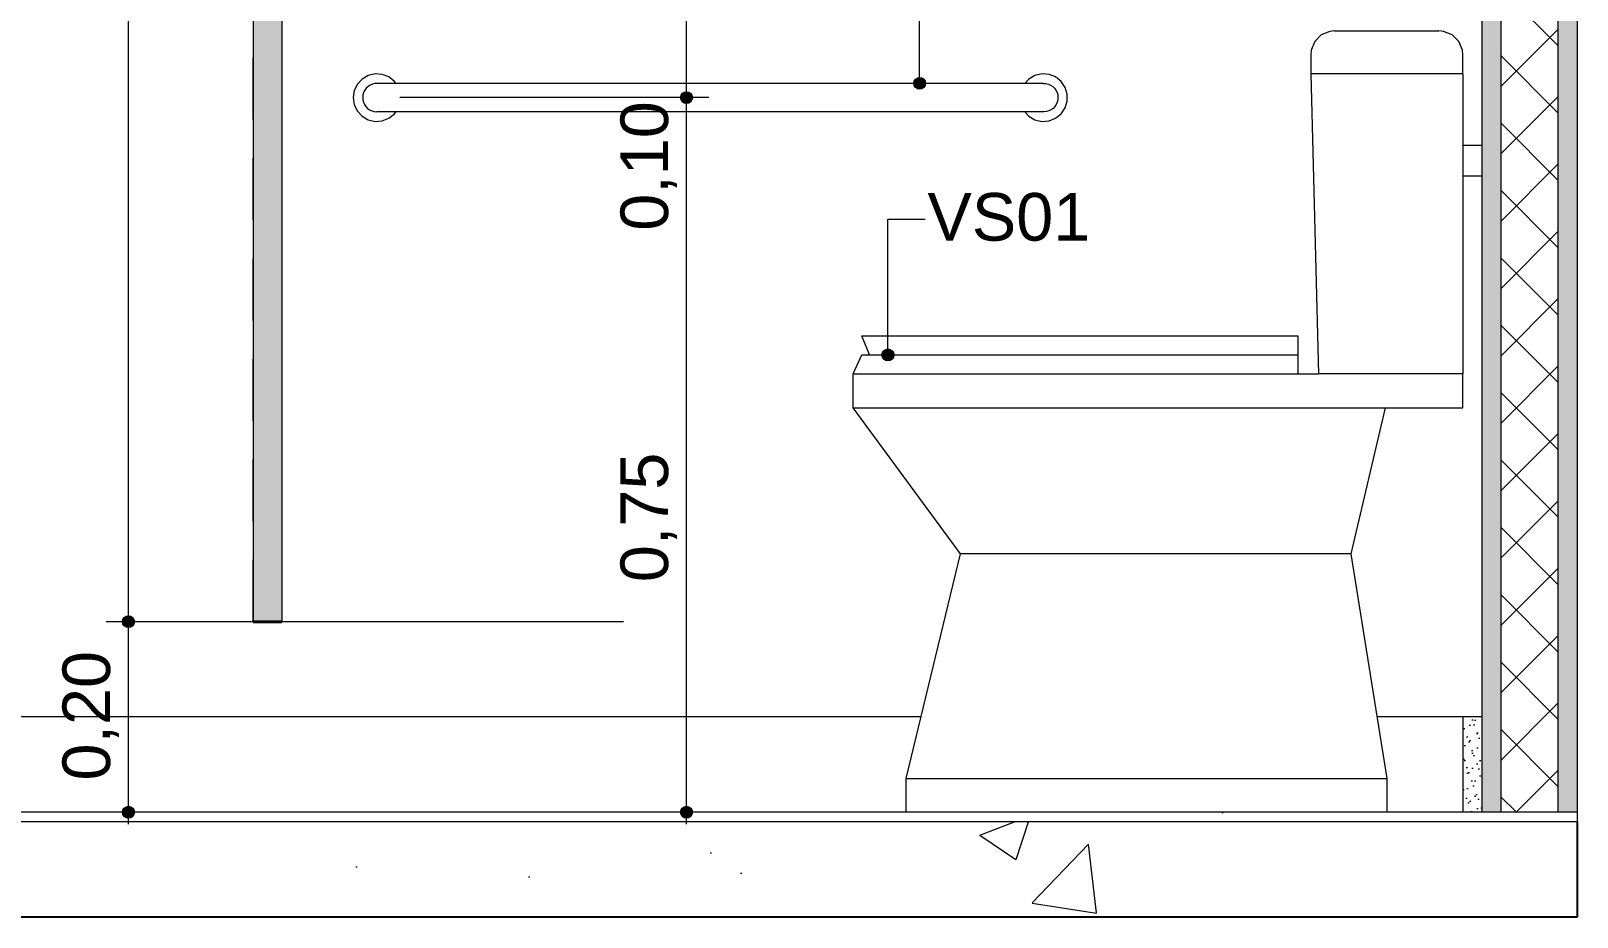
# Model space of a CAD drawing. Header units: metres. Extents: x -1.9 to 95.3, y -2.2 to 2.5.
# Drawn here: x 14.025 to 15.648, y -2.225 to -1.295 of the extents above; entities that cross this region are included whole.
import ezdxf

# ---------------------------------------------------------------- set-up
doc = ezdxf.new("R2010")
doc.units = ezdxf.units.M
doc.header["$MEASUREMENT"] = 0
for name, color, linetype in [('COTAS CORTE', 7, 'Continuous'), ('NOTAS-LAYOUT.EXEC', 7, 'Continuous'), ('PAREDE CONSTRUIR', 7, 'Continuous')]:
    doc.layers.add(name, color=color, linetype=linetype)
for name, color, linetype, lineweight, true_color in [('COTAS CORTE_Caneta_No__25', 7, 'Continuous', 13, 0x982312), ('LAJES.EST_Caneta_No__254', 7, 'Continuous', 0, 0xd1c9ad), ('LAJES.EST_Caneta_No__97', 7, 'Continuous', 13, 0x6b6b6b), ('LOUCAS-METAIS.ARQ_Caneta_No__13', 7, 'Continuous', 0, 0xaaaaaa), ('LOUCAS-METAIS.ARQ_Caneta_No__96', 7, 'Continuous', 0, 0xb6b6b6), ('PAREDE.ARQ_Caneta_No__97', 7, 'Continuous', 13, 0x6b6b6b), ('PISO - Rodapé_Caneta_No__97', 7, 'Continuous', 13, 0x6b6b6b), ('Portas Archicad_Caneta_No__97', 7, 'Continuous', 13, 0x6b6b6b)]:
    doc.layers.add(name, color=color, linetype=linetype, lineweight=lineweight, true_color=true_color)
for name, color, linetype, lineweight in [('LAJES.EST_Caneta_No__4', 7, 'Continuous', 25), ('LAJES.EST_Caneta_No__7', 7, 'Continuous', 13), ('NOTAS-LAYOUT.EXEC_Caneta_No__241', 7, 'Continuous', 13), ('NOTAS-LAYOUT.EXEC_Caneta_No__5', 7, 'Continuous', 20), ('PAREDE CONSTRUIR_Caneta_No__241', 7, 'Continuous', 13), ('PAREDE CONSTRUIR_Caneta_No__83', 84, 'Continuous', 0), ('PAREDE.ARQ_Caneta_No__1', 7, 'Continuous', 40), ('PAREDE.ARQ_Caneta_No__241', 7, 'Continuous', 13), ('PISO - Rodapé_Caneta_No__11', 7, 'Continuous', 5)]:
    doc.layers.add(name, color=color, linetype=linetype, lineweight=lineweight)
doc.styles.add('GENERATED_STYLE_1', font='arial.ttf')
doc.dimstyles.new('GENERATED_STYLE__7', dxfattribs={"dimtxt": 0.05, "dimasz": 0.02375, "dimexe": 0.18, "dimexo": 0.519634, "dimgap": 0, "dimtad": 1, "dimzin": 0, "dimdsep": 46, "dimtxsty": 'GENERATED_STYLE_1', "dimblk": 'ARROWHEAD_11', "dimblk1": 'ARROWHEAD_11', "dimblk2": 'ARROWHEAD_11', "dimcen": 0.09, "dimclrd": 256, "dimclre": 256, "dimclrt": 256, "dimadec": 0, "dimazin": 0, "dimtfac": 1, "dimtdec": 4, "dimtmove": 0, "dimatfit": 3, "dimfxl": 0, "dimtolj": 1, "dimtzin": 0, "dimarcsym": 0})
doc.dimstyles.new('GENERATED_STYLE__8', dxfattribs={"dimtxt": 0.05, "dimasz": 0.02375, "dimexe": 0.18, "dimexo": 0.300991, "dimgap": 0, "dimtad": 1, "dimzin": 0, "dimdsep": 46, "dimtxsty": 'GENERATED_STYLE_1', "dimblk": 'ARROWHEAD_11', "dimblk1": 'ARROWHEAD_11', "dimblk2": 'ARROWHEAD_11', "dimcen": 0.09, "dimclrd": 256, "dimclre": 256, "dimclrt": 256, "dimadec": 0, "dimazin": 0, "dimtfac": 1, "dimtdec": 4, "dimtmove": 0, "dimatfit": 3, "dimfxl": 0, "dimtolj": 1, "dimtzin": 0, "dimarcsym": 0})
pattern_1 = [(45, (62.960513, -2.09), (-0.0079549513, 0.0079549513), [0, -0.0075, 0, -0.01125]), (110, (62.985513, -2.09), (0.010571542, 0.0038477266), [0, -0.0055, 0, -0.0095])]

# ---------------------------------------------------------------- blocks, each defined once
blk = doc.blocks.new('*D56', base_point=(62.9605, -2.115))
at = {"layer": 'COTAS CORTE_Caneta_No__25', "linetype": 'Continuous', "lineweight": 13, "true_color": 0x982312}
for points in [[(14.1209, -1.915), (14.1214, -1.9174), (14.1228, -1.9194), (14.1248, -1.9208), (14.1272, -1.9213), (14.1296, -1.9208), (14.1316, -1.9194), (14.1329, -1.9174), (14.1334, -1.915), (14.1329, -1.9126), (14.1316, -1.9106), (14.1296, -1.9092), (14.1272, -1.9087), (14.1248, -1.9092), (14.1228, -1.9106), (14.1214, -1.9126)], [(14.1209, -2.115), (14.1214, -2.1174), (14.1228, -2.1194), (14.1248, -2.1208), (14.1272, -2.1213), (14.1296, -2.1208), (14.1316, -2.1194), (14.1329, -2.1174), (14.1334, -2.115), (14.1329, -2.1126), (14.1316, -2.1106), (14.1296, -2.1092), (14.1272, -2.1088), (14.1248, -2.1092), (14.1228, -2.1106), (14.1214, -2.1126)]]:
    blk.add_hatch(color=24, dxfattribs=at).paths.add_polyline_path(points)
at = {"layer": 'COTAS CORTE_Caneta_No__25', "color": 24, "linetype": 'Continuous', "lineweight": 13, "true_color": 0x982312}
for p, q in [((14.1209, -1.915), (14.1037, -1.915)), ((14.6468, -1.915), (14.1334, -1.915)), ((14.1272, -2.1088), (14.1272, -1.9213)), ((14.1209, -2.115), (13.6075, -2.115)), ((14.1272, -2.1275), (14.1272, -2.1213)), ((14.1506, -2.115), (14.1334, -2.115))]:
    blk.add_line(p, q, dxfattribs=at)
for centre in [(14.1272, -1.915), (14.1272, -2.115)]:
    blk.add_circle(centre, 0.00625, dxfattribs=at)
at = {"layer": 'COTAS CORTE_Caneta_No__25', "color": 24, "lineweight": 13, "true_color": 0x982312, "insert": (14.1172, -2.0817), "char_height": 0.05, "attachment_point": 7, "rotation": 90, "style": 'GENERATED_STYLE_1'}
blk.add_mtext('\\A1;{\\pql;\\fArial|b0|i0|c0|p0;\\W1.000000;0,20}', dxfattribs=at)
blk = doc.blocks.new('ARROWHEAD_11')
at = {"color": 0, "linetype": 'Continuous', "lineweight": 0}
blk.add_line((0, 0), (-1, 0), dxfattribs=at)
at = {"color": 0, "linetype": 'Continuous', "lineweight": 0, "const_width": 0.25, "flags": 128}
blk.add_lwpolyline([(-0.125, 0, 1), (0.125, 0, 1)], format="xyb", close=True, dxfattribs=at)
blk = doc.blocks.new('*D57', base_point=(62.9605, -2.115))
at = {"layer": 'COTAS CORTE_Caneta_No__25', "linetype": 'Continuous', "lineweight": 13, "true_color": 0x982312}
for points in [[(14.1209, -0.115), (14.1214, -0.1174), (14.1228, -0.1194), (14.1248, -0.1208), (14.1272, -0.1213), (14.1296, -0.1208), (14.1316, -0.1194), (14.1329, -0.1174), (14.1334, -0.115), (14.1329, -0.1126), (14.1316, -0.1106), (14.1296, -0.1092), (14.1272, -0.1088), (14.1248, -0.1092), (14.1228, -0.1106), (14.1214, -0.1126)], [(14.1209, -1.915), (14.1214, -1.9174), (14.1228, -1.9194), (14.1248, -1.9208), (14.1272, -1.9213), (14.1296, -1.9208), (14.1316, -1.9194), (14.1329, -1.9174), (14.1334, -1.915), (14.1329, -1.9126), (14.1316, -1.9106), (14.1296, -1.9092), (14.1272, -1.9088), (14.1248, -1.9092), (14.1228, -1.9106), (14.1214, -1.9126)]]:
    blk.add_hatch(color=24, dxfattribs=at).paths.add_polyline_path(points)
at = {"layer": 'COTAS CORTE_Caneta_No__25', "color": 24, "linetype": 'Continuous', "lineweight": 13, "true_color": 0x982312}
for p, q in [((14.1272, -0.1088), (14.1272, -0.1025)), ((14.1209, -0.115), (14.1037, -0.115)), ((14.1272, -1.9088), (14.1272, -0.1213)), ((14.6468, -0.115), (14.1334, -0.115))]:
    blk.add_line(p, q, dxfattribs=at)
blk.add_circle((14.1272, -0.115), 0.00625, dxfattribs=at)
at = {"layer": 'COTAS CORTE_Caneta_No__25', "color": 24, "lineweight": 13, "true_color": 0x982312, "insert": (14.1172, -1.0817), "char_height": 0.05, "attachment_point": 7, "rotation": 90, "style": 'GENERATED_STYLE_1'}
blk.add_mtext('\\A1;{\\pql;\\fArial|b0|i0|c0|p0;\\W1.000000;1,80}', dxfattribs=at)
blk = doc.blocks.new('*D58', base_point=(62.9605, -2.115))
at = {"layer": 'COTAS CORTE_Caneta_No__25', "linetype": 'Continuous', "lineweight": 13, "true_color": 0x982312}
for points in [[(14.7068, -1.365), (14.7073, -1.3674), (14.7087, -1.3694), (14.7107, -1.3708), (14.7131, -1.3713), (14.7155, -1.3708), (14.7175, -1.3694), (14.7189, -1.3674), (14.7193, -1.365), (14.7189, -1.3626), (14.7175, -1.3606), (14.7155, -1.3592), (14.7131, -1.3587), (14.7107, -1.3592), (14.7087, -1.3606), (14.7073, -1.3626)], [(14.7068, -2.115), (14.7073, -2.1174), (14.7087, -2.1194), (14.7107, -2.1208), (14.7131, -2.1213), (14.7155, -2.1208), (14.7175, -2.1194), (14.7189, -2.1174), (14.7193, -2.115), (14.7189, -2.1126), (14.7175, -2.1106), (14.7155, -2.1092), (14.7131, -2.1088), (14.7107, -2.1092), (14.7087, -2.1106), (14.7073, -2.1126)]]:
    blk.add_hatch(color=24, dxfattribs=at).paths.add_polyline_path(points)
at = {"layer": 'COTAS CORTE_Caneta_No__25', "color": 24, "linetype": 'Continuous', "lineweight": 13, "true_color": 0x982312}
for p, q in [((14.7068, -1.365), (14.4121, -1.365)), ((14.7131, -2.1088), (14.7131, -1.3713)), ((14.7365, -1.365), (14.7193, -1.365)), ((14.7068, -2.115), (14.4121, -2.115)), ((14.7131, -2.1275), (14.7131, -2.1213)), ((14.7365, -2.115), (14.7193, -2.115))]:
    blk.add_line(p, q, dxfattribs=at)
for centre in [(14.7131, -1.365), (14.7131, -2.115)]:
    blk.add_circle(centre, 0.00625, dxfattribs=at)
at = {"layer": 'COTAS CORTE_Caneta_No__25', "color": 24, "lineweight": 13, "true_color": 0x982312, "char_height": 0.05, "attachment_point": 7, "rotation": 90, "style": 'GENERATED_STYLE_1'}
for s, insert in [('\\A1;{\\pql;\\fArial|b0|i0|c0|p0;\\W1.000000;0,10}', (14.7031, -1.5047)), ('\\A1;{\\pql;\\fArial|b0|i0|c0|p0;\\W1.000000;0,75}', (14.7031, -1.8735))]:
    blk.add_mtext(s, dxfattribs=dict(at, insert=insert))
blk = doc.blocks.new('*D59', base_point=(62.9605, -2.115))
at = {"layer": 'COTAS CORTE_Caneta_No__25', "linetype": 'Continuous', "lineweight": 13, "true_color": 0x982312}
for points in [[(14.7068, -1.265), (14.7073, -1.2674), (14.7087, -1.2694), (14.7107, -1.2708), (14.7131, -1.2713), (14.7155, -1.2708), (14.7175, -1.2694), (14.7189, -1.2674), (14.7193, -1.265), (14.7189, -1.2626), (14.7175, -1.2606), (14.7155, -1.2592), (14.7131, -1.2587), (14.7107, -1.2592), (14.7087, -1.2606), (14.7073, -1.2626)], [(14.7068, -1.365), (14.7073, -1.3674), (14.7087, -1.3694), (14.7107, -1.3708), (14.7131, -1.3713), (14.7155, -1.3708), (14.7175, -1.3694), (14.7189, -1.3674), (14.7193, -1.365), (14.7189, -1.3626), (14.7175, -1.3606), (14.7155, -1.3592), (14.7131, -1.3588), (14.7107, -1.3592), (14.7087, -1.3606), (14.7073, -1.3626)]]:
    blk.add_hatch(color=24, dxfattribs=at).paths.add_polyline_path(points)
at = {"layer": 'COTAS CORTE_Caneta_No__25', "color": 24, "linetype": 'Continuous', "lineweight": 13, "true_color": 0x982312}
for p, q in [((14.7068, -1.265), (14.4121, -1.265)), ((14.7365, -1.265), (14.7193, -1.265)), ((14.7131, -1.3588), (14.7131, -1.2713)), ((14.7068, -1.365), (14.4121, -1.365)), ((14.7365, -1.365), (14.7193, -1.365))]:
    blk.add_line(p, q, dxfattribs=at)
for centre in [(14.7131, -1.265), (14.7131, -1.365)]:
    blk.add_circle(centre, 0.00625, dxfattribs=at)
blk = doc.blocks.new('Label_11_4', base_point=(14.9246, -1.635))
at = {"layer": 'NOTAS-LAYOUT.EXEC', "linetype": 'Continuous', "lineweight": 0, "true_color": 0x000000}
blk.add_hatch(color=18, dxfattribs=at).paths.add_polyline_path([(14.9184, -1.635), (14.9189, -1.6374), (14.9202, -1.6394), (14.9223, -1.6408), (14.9246, -1.6413), (14.927, -1.6408), (14.9291, -1.6394), (14.9304, -1.6374), (14.9309, -1.635), (14.9304, -1.6326), (14.9291, -1.6306), (14.927, -1.6292), (14.9246, -1.6288), (14.9223, -1.6292), (14.9202, -1.6306), (14.9189, -1.6326)])
at = {"layer": 'NOTAS-LAYOUT.EXEC_Caneta_No__241', "color": 7, "linetype": 'Continuous', "lineweight": 13}
for p, q in [((14.9246, -1.6288), (14.9246, -1.4925)), ((14.9246, -1.4925), (14.9636, -1.4925))]:
    blk.add_line(p, q, dxfattribs=at)
at = {"layer": 'NOTAS-LAYOUT.EXEC_Caneta_No__5', "color": 7, "linetype": 'Continuous', "lineweight": 20}
blk.add_circle((14.9246, -1.635), 0.00625, dxfattribs=at)
at = {"layer": 'NOTAS-LAYOUT.EXEC_Caneta_No__241', "color": 7, "lineweight": 13, "insert": (14.9661, -1.4651), "char_height": 0.05, "attachment_point": 1, "style": 'GENERATED_STYLE_1'}
blk.add_mtext('\\A1;{\\pql;\\pt0,241;\\fArial|b0|i0|c0|p0;\\W1.000000;VS01\\fArial|b0|i0|c0|p0;\\W1.000000;\\A1{\\H.66x;\\S^  ;}\\fArial|b0|i0|c0|p0;\\W1.000000;\\fArial|b0|i0|c0|p0;\\W1.000000;\\A1{\\H.66x;\\S^  ;}\\fArial|b0|i0|c0|p0;\\W1.000000;\\fArial|b0|i0|c0|p0;\\W1.000000;\\fArial|b0|i0|c0|p0;\\W1.000000;\\fArial|b0|i0|c0|p0;\\W1.000000;\\fArial|b0|i0|c0|p0;\\W1.000000;\\fArial|b0|i0|c0|p0;\\W1.000000;\\fArial|b0|i0|c0|p0;\\W1.000000;\\A1{\\H.66x;\\S^  ;}\\fArial|b0|i0|c0|p0;\\W1.000000;\\fArial|b0|i0|c0|p0;\\W1.000000;\\A1{\\H.66x;\\S^  ;}\\fArial|b0|i0|c0|p0;\\W1.000000;\\fArial|b0|i0|c0|p0;\\W1.000000;\\fArial|b0|i0|c0|p0;\\W1.000000;\\fArial|b0|i0|c0|p0;\\W1.000000;\\fArial|b0|i0|c0|p0;\\W1.000000;\\fArial|b0|i0|c0|p0;\\W1.000000;\\fArial|b0|i0|c0|p0;\\W1.000000;\\A1{\\H.66x;\\S^  ;}\\fArial|b0|i0|c0|p0;\\W1.000000;\\fArial|b0|i0|c0|p0;\\W1.000000;\\A1{\\H.66x;\\S^  ;}\\fArial|b0|i0|c0|p0;\\W1.000000;\\fArial|b0|i0|c0|p0;\\W1.000000;\\fArial|b0|i0|c0|p0;\\W1.000000;\\fArial|b0|i0|c0|p0;\\W1.000000;\\fArial|b0|i0|c0|p0;\\W1.000000;\\fArial|b0|i0|c0|p0;\\W1.000000;\\fArial|b0|i0|c0|p0;\\W1.000000;\\A1{\\H.66x;\\S^  ;}\\fArial|b0|i0|c0|p0;\\W1.000000;\\fArial|b0|i0|c0|p0;\\W1.000000;\\A1{\\H.66x;\\S^  ;}\\fArial|b0|i0|c0|p0;\\W1.000000;\\fArial|b0|i0|c0|p0;\\W1.000000;\\fArial|b0|i0|c0|p0;\\W1.000000;\\fArial|b0|i0|c0|p0;\\W1.000000;\\fArial|b0|i0|c0|p0;\\W1.000000;\\fArial|b0|i0|c0|p0;\\W1.000000;\\fArial|b0|i0|c0|p0;\\W1.000000;\\A1{\\H.66x;\\S^  ;}\\fArial|b0|i0|c0|p0;\\W1.000000;\\fArial|b0|i0|c0|p0;\\W1.000000;\\A1{\\H.66x;\\S^  ;}\\fArial|b0|i0|c0|p0;\\W1.000000;\\fArial|b0|i0|c0|p0;\\W1.000000;\\fArial|b0|i0|c0|p0;\\W1.000000;\\fArial|b0|i0|c0|p0;\\W1.000000;\\fArial|b0|i0|c0|p0;\\W1.000000;\\fArial|b0|i0|c0|p0;\\W1.000000;\\fArial|b0|i0|c0|p0;\\W1.000000;\\A1{\\H.66x;\\S^  ;}\\fArial|b0|i0|c0|p0;\\W1.000000;}', dxfattribs=at)
blk = doc.blocks.new('Label_12_4', base_point=(14.9579, -1.35))
at = {"layer": 'NOTAS-LAYOUT.EXEC', "linetype": 'Continuous', "lineweight": 0, "true_color": 0x000000}
blk.add_hatch(color=18, dxfattribs=at).paths.add_polyline_path([(14.9517, -1.35), (14.9521, -1.3524), (14.9535, -1.3544), (14.9555, -1.3558), (14.9579, -1.3563), (14.9603, -1.3558), (14.9623, -1.3544), (14.9637, -1.3524), (14.9642, -1.35), (14.9637, -1.3476), (14.9623, -1.3456), (14.9603, -1.3442), (14.9579, -1.3438), (14.9555, -1.3442), (14.9535, -1.3456), (14.9521, -1.3476)])
at = {"layer": 'NOTAS-LAYOUT.EXEC_Caneta_No__241', "color": 7, "linetype": 'Continuous', "lineweight": 13}
for p, q in [((14.9579, -1.3438), (14.9579, -0.9964)), ((14.9579, -0.9964), (15.2079, -0.9964))]:
    blk.add_line(p, q, dxfattribs=at)
at = {"layer": 'NOTAS-LAYOUT.EXEC_Caneta_No__5', "color": 7, "linetype": 'Continuous', "lineweight": 20}
blk.add_circle((14.9579, -1.35), 0.00625, dxfattribs=at)
at = {"layer": 'NOTAS-LAYOUT.EXEC_Caneta_No__241', "color": 7, "lineweight": 13, "insert": (15.2104, -0.9691), "char_height": 0.05, "attachment_point": 1, "style": 'GENERATED_STYLE_1'}
blk.add_mtext('\\A1;{\\pql;\\pt0,241;\\fArial|b0|i0|c0|p0;\\W1.000000;BA70\\fArial|b0|i0|c0|p0;\\W1.000000;\\A1{\\H.66x;\\S^  ;}\\fArial|b0|i0|c0|p0;\\W1.000000;\\fArial|b0|i0|c0|p0;\\W1.000000;\\A1{\\H.66x;\\S^  ;}\\fArial|b0|i0|c0|p0;\\W1.000000;\\fArial|b0|i0|c0|p0;\\W1.000000;\\fArial|b0|i0|c0|p0;\\W1.000000;\\fArial|b0|i0|c0|p0;\\W1.000000;\\fArial|b0|i0|c0|p0;\\W1.000000;\\fArial|b0|i0|c0|p0;\\W1.000000;\\fArial|b0|i0|c0|p0;\\W1.000000;\\A1{\\H.66x;\\S^  ;}\\fArial|b0|i0|c0|p0;\\W1.000000;\\fArial|b0|i0|c0|p0;\\W1.000000;\\A1{\\H.66x;\\S^  ;}\\fArial|b0|i0|c0|p0;\\W1.000000;\\fArial|b0|i0|c0|p0;\\W1.000000;\\fArial|b0|i0|c0|p0;\\W1.000000;\\fArial|b0|i0|c0|p0;\\W1.000000;\\fArial|b0|i0|c0|p0;\\W1.000000;\\fArial|b0|i0|c0|p0;\\W1.000000;\\fArial|b0|i0|c0|p0;\\W1.000000;\\A1{\\H.66x;\\S^  ;}\\fArial|b0|i0|c0|p0;\\W1.000000;\\fArial|b0|i0|c0|p0;\\W1.000000;\\A1{\\H.66x;\\S^  ;}\\fArial|b0|i0|c0|p0;\\W1.000000;\\fArial|b0|i0|c0|p0;\\W1.000000;\\fArial|b0|i0|c0|p0;\\W1.000000;\\fArial|b0|i0|c0|p0;\\W1.000000;\\fArial|b0|i0|c0|p0;\\W1.000000;\\fArial|b0|i0|c0|p0;\\W1.000000;\\fArial|b0|i0|c0|p0;\\W1.000000;\\A1{\\H.66x;\\S^  ;}\\fArial|b0|i0|c0|p0;\\W1.000000;\\fArial|b0|i0|c0|p0;\\W1.000000;\\A1{\\H.66x;\\S^  ;}\\fArial|b0|i0|c0|p0;\\W1.000000;\\fArial|b0|i0|c0|p0;\\W1.000000;\\fArial|b0|i0|c0|p0;\\W1.000000;\\fArial|b0|i0|c0|p0;\\W1.000000;\\fArial|b0|i0|c0|p0;\\W1.000000;\\fArial|b0|i0|c0|p0;\\W1.000000;\\fArial|b0|i0|c0|p0;\\W1.000000;\\A1{\\H.66x;\\S^  ;}\\fArial|b0|i0|c0|p0;\\W1.000000;\\fArial|b0|i0|c0|p0;\\W1.000000;\\A1{\\H.66x;\\S^  ;}\\fArial|b0|i0|c0|p0;\\W1.000000;\\fArial|b0|i0|c0|p0;\\W1.000000;\\fArial|b0|i0|c0|p0;\\W1.000000;\\fArial|b0|i0|c0|p0;\\W1.000000;\\fArial|b0|i0|c0|p0;\\W1.000000;\\fArial|b0|i0|c0|p0;\\W1.000000;\\fArial|b0|i0|c0|p0;\\W1.000000;\\A1{\\H.66x;\\S^  ;}\\fArial|b0|i0|c0|p0;\\W1.000000;}', dxfattribs=at)

msp = doc.modelspace()

# ---------------------------------------------------------------- hatches: boundary and pattern name
at = {"layer": 'LAJES.EST_Caneta_No__254', "linetype": 'Continuous', "lineweight": 0, "true_color": 0xd1c9ad}
h = msp.add_hatch(dxfattribs=at)
h.set_pattern_fill('Haie_OD_0004', color=9, style=0, pattern_type=2)
h.set_pattern_definition([(45, (62.96051, -1.615), (-0.159099, 0.159099), [0, -0.15, 0, -0.225]), (110, (63.46051, -1.615), (0.2114308, 0.0769545), [0, -0.11, 0, -0.19])])
h.paths.add_polyline_path([(12.3489, -2.125), (15.6481, -2.125), (15.6481, -2.115), (12.3489, -2.115)])
at = {"layer": 'LAJES.EST_Caneta_No__97', "linetype": 'Continuous', "lineweight": 13, "true_color": 0x6b6b6b}
h = msp.add_hatch(dxfattribs=at)
h.set_pattern_fill('AR_CONC_0004', color=251, style=0, pattern_type=2)
h.set_pattern_definition([(50, (62.9605, -2.115), (-0.546554, 0.0478173), [0.05715, -0.62865]), (355, (62.9605, -2.115), (-0.10573, 0.5731705), [0.04572, -0.502922]), (100.4514, (63.00606, -2.119), (0.440824, 0.525353), [0.04857, -0.534271]), (46.1842, (62.9605, -1.9626), (-0.813237, 0.126127), [0.085725, -0.942975]), (96.6356, (63.0283, -1.9731), (0.712212, 0.742278), [0.072855, -0.801407]), (351.1842, (62.9605, -1.9626), (0.712212, 0.742278), [0.06858, -0.754379]), (21, (63.0367, -2.0007), (-0.454843, 0.3067956), [0.05715, -0.62865]), (326, (63.0367, -2.0007), (0.185406, 0.552564), [0.04572, -0.50292]), (71.4514, (63.0746, -2.02627), (0.640249, 0.2457683), [0.04857, -0.53427]), (37.5, (62.96051, -2.115), (0.0092658, 0.2536651), [0, -0.496824, 0, -0.51054, 0, -0.504825]), (7.5, (62.9605, -2.115), (0.200459, 0.3005417), [0, -0.291084, 0, -0.485394, 0, -0.192405]), (327.5, (62.79059, -2.115), (-0.4067718, 0.0171862), [0, -0.1905, 0, -0.59436, 0, -0.78867]), (317.5, (62.7144, -2.115), (0.4443875, 0.0762795), [0, -0.24765, 0, -0.394716, 0, -0.56007])])
h.paths.add_polyline_path([(12.3489, -2.225), (15.6481, -2.225), (15.6481, -2.125), (12.3489, -2.125)])
at = {"layer": 'PAREDE CONSTRUIR', "linetype": 'Continuous', "lineweight": 0, "true_color": 0xffffff}
for points in [[(15.5481, -2.115), (15.5681, -2.115), (15.5681, 1.035), (15.5481, 1.035)], [(15.6281, -2.115), (15.6481, -2.115), (15.6481, 1.035), (15.6281, 1.035)]]:
    msp.add_hatch(color=7, dxfattribs=at).paths.add_polyline_path(points)
at = {"layer": 'PAREDE CONSTRUIR_Caneta_No__83', "linetype": 'Continuous', "lineweight": 0}
h = msp.add_hatch(dxfattribs=at)
h.set_pattern_fill('Placomur_0004', color=84, style=0, pattern_type=2)
h.set_pattern_definition([(45, (62.960513, -2.115), (-0.03535534, 0.03535534), []), (135, (62.960513, -2.115), (0.03535534, 0.03535534), [])])
h.paths.add_polyline_path([(15.5681, 1.035), (15.5681, -2.115), (15.6281, -2.115), (15.6281, 1.035)])
at = {"layer": 'PAREDE.ARQ_Caneta_No__97', "linetype": 'Continuous', "lineweight": 13, "true_color": 0x6b6b6b}
h = msp.add_hatch(dxfattribs=at)
h.set_pattern_fill('cut_stone_0004', color=251, style=0, pattern_type=2)
h.set_pattern_definition(pattern_1)
h.paths.add_polyline_path([(14.2881, -0.115), (14.2581, -0.115), (14.2581, -1.915), (14.2881, -1.915)])
at = {"layer": 'PISO - Rodapé_Caneta_No__97', "linetype": 'Continuous', "lineweight": 13, "true_color": 0x6b6b6b}
h = msp.add_hatch(dxfattribs=at)
h.set_pattern_fill('cut_stone_0004', color=251, style=0, pattern_type=2)
h.set_pattern_definition(pattern_1)
h.paths.add_polyline_path([(15.5481, -2.015), (15.5281, -2.015), (15.5281, -2.115), (15.5481, -2.115)])

# ---------------------------------------------------------------- linework, layer by layer
at = {"layer": 'LAJES.EST_Caneta_No__4', "color": 7, "linetype": 'Continuous', "lineweight": 25}
for p, q in [((15.6481, -2.125), (15.6481, -2.225)), ((15.6481, -2.225), (12.3489, -2.225))]:
    msp.add_line(p, q, dxfattribs=at)
at = {"layer": 'LAJES.EST_Caneta_No__7', "color": 7, "linetype": 'Continuous', "lineweight": 13}
for p, q in [((15.6481, -2.125), (12.3489, -2.125)), ((15.5281, -2.115), (12.4689, -2.115)), ((15.6481, -2.115), (15.6481, -2.125))]:
    msp.add_line(p, q, dxfattribs=at)
at = {"layer": 'LAJES.EST_Caneta_No__7', "color": 7, "linetype": 'Continuous', "lineweight": 13, "flags": 128}
msp.add_lwpolyline([(15.6481, -2.115), (15.6281, -2.115), (15.5681, -2.115), (15.5481, -2.115), (15.5281, -2.115)], dxfattribs=at)
at = {"layer": 'LOUCAS-METAIS.ARQ_Caneta_No__13', "color": 253, "linetype": 'Continuous', "lineweight": 0, "true_color": 0xaaaaaa}
for p, q in [((15.3886, -1.2955), (15.3796, -1.2992)), ((15.3935, -1.295), (15.3886, -1.2955)), ((15.3886, -1.2955), (15.3886, -1.2955)), ((15.3935, -1.295), (15.3958, -1.295)), ((15.3958, -1.295), (15.4001, -1.295)), ((15.4001, -1.295), (15.406, -1.295)), ((15.406, -1.295), (15.415, -1.295)), ((15.415, -1.295), (15.4957, -1.295)), ((15.4957, -1.295), (15.4999, -1.295)), ((15.4999, -1.295), (15.5013, -1.295)), ((15.5013, -1.295), (15.5023, -1.295)), ((15.5023, -1.295), (15.5031, -1.295)), ((15.508, -1.2955), (15.5031, -1.295)), ((15.517, -1.2992), (15.508, -1.2955)), ((15.3727, -1.3061), (15.369, -1.3151)), ((15.3796, -1.2992), (15.3727, -1.3061)), ((15.3727, -1.3061), (15.3727, -1.3061)), ((15.3796, -1.2992), (15.3796, -1.2992)), ((15.5239, -1.3061), (15.517, -1.2992)), ((15.5277, -1.3151), (15.5239, -1.3061)), ((15.369, -1.3151), (15.3685, -1.32)), ((15.3685, -1.32), (15.3685, -1.34)), ((15.5281, -1.32), (15.5277, -1.3151)), ((15.5281, -1.34), (15.5281, -1.32)), ((15.3685, -1.34), (15.3767, -1.655)), ((15.3734, -1.34), (15.3685, -1.34)), ((15.3833, -1.34), (15.3734, -1.34)), ((15.3971, -1.34), (15.3833, -1.34)), ((15.4128, -1.34), (15.3971, -1.34)), ((15.4981, -1.34), (15.4128, -1.34)), ((15.5096, -1.34), (15.4981, -1.34)), ((15.5194, -1.34), (15.5096, -1.34)), ((15.5259, -1.34), (15.5194, -1.34)), ((15.5281, -1.34), (15.5259, -1.34)), ((15.5281, -1.34), (15.5281, -1.655)), ((15.5281, -1.415), (15.5481, -1.415)), ((15.5281, -1.447), (15.5481, -1.447)), ((14.8972, -1.615), (14.904, -1.615)), ((14.9052, -1.635), (14.8972, -1.615)), ((14.904, -1.615), (14.924, -1.615)), ((14.924, -1.615), (14.9555, -1.615)), ((14.9555, -1.615), (14.9963, -1.615)), ((14.9963, -1.615), (15.0392, -1.615)), ((15.0392, -1.615), (15.0843, -1.615)), ((15.0843, -1.615), (15.1304, -1.615)), ((15.1304, -1.615), (15.1768, -1.615)), ((15.1768, -1.615), (15.2254, -1.615)), ((15.2254, -1.615), (15.2726, -1.615)), ((15.2726, -1.615), (15.3179, -1.615)), ((15.3179, -1.615), (15.3552, -1.615)), ((15.3552, -1.635), (15.3552, -1.615)), ((14.8881, -1.655), (14.8972, -1.635)), ((14.8972, -1.635), (14.904, -1.635)), ((14.904, -1.635), (14.924, -1.635)), ((14.924, -1.635), (14.9555, -1.635)), ((14.9555, -1.635), (14.9963, -1.635)), ((14.9963, -1.635), (15.0392, -1.635)), ((15.0392, -1.635), (15.0843, -1.635)), ((15.0843, -1.635), (15.1304, -1.635)), ((15.1304, -1.635), (15.1768, -1.635)), ((15.1768, -1.635), (15.2254, -1.635)), ((15.2254, -1.635), (15.2726, -1.635)), ((15.2726, -1.635), (15.3179, -1.635)), ((15.3179, -1.635), (15.3552, -1.635)), ((15.3552, -1.655), (15.3552, -1.635)), ((14.8881, -1.655), (14.8953, -1.655)), ((14.8881, -1.6904), (14.8881, -1.655)), ((14.8953, -1.655), (14.9163, -1.655)), ((14.9163, -1.655), (14.9495, -1.655)), ((14.9495, -1.655), (14.9923, -1.655)), ((14.9923, -1.655), (15.0364, -1.655)), ((15.0364, -1.655), (15.0827, -1.655)), ((15.0827, -1.655), (15.1301, -1.655)), ((15.1301, -1.655), (15.1778, -1.655)), ((15.1778, -1.655), (15.3767, -1.655)), ((15.3813, -1.655), (15.3767, -1.655)), ((15.3908, -1.655), (15.3813, -1.655)), ((15.4038, -1.655), (15.3908, -1.655)), ((15.4187, -1.655), (15.4038, -1.655)), ((15.4997, -1.655), (15.4187, -1.655)), ((15.5106, -1.655), (15.4997, -1.655)), ((15.5198, -1.655), (15.5106, -1.655)), ((15.526, -1.655), (15.5198, -1.655)), ((15.5281, -1.655), (15.526, -1.655)), ((15.5281, -1.6904), (15.5281, -1.655)), ((14.8881, -1.6904), (14.8953, -1.6904)), ((15.0007, -1.8437), (14.8881, -1.6904)), ((14.8953, -1.6904), (14.9163, -1.6904)), ((14.9163, -1.6904), (14.9495, -1.6904)), ((14.9495, -1.6904), (14.9923, -1.6904)), ((14.9923, -1.6904), (15.0364, -1.6904)), ((15.0364, -1.6904), (15.0827, -1.6904)), ((15.0827, -1.6904), (15.1301, -1.6904)), ((15.1301, -1.6904), (15.1778, -1.6904)), ((15.1778, -1.6904), (15.5281, -1.6904)), ((15.4108, -1.8437), (15.4471, -1.6904)), ((14.9438, -2.0796), (15.0007, -1.8437)), ((15.0036, -1.8437), (15.0007, -1.8437)), ((15.0119, -1.8437), (15.0036, -1.8437)), ((15.0252, -1.8437), (15.0119, -1.8437)), ((15.0423, -1.8437), (15.0252, -1.8437)), ((15.0717, -1.8437), (15.0423, -1.8437)), ((15.1025, -1.8437), (15.0717, -1.8437)), ((15.134, -1.8437), (15.1025, -1.8437)), ((15.1658, -1.8437), (15.134, -1.8437)), ((15.2186, -1.8437), (15.1658, -1.8437)), ((15.2711, -1.8437), (15.2186, -1.8437)), ((15.3231, -1.8437), (15.2711, -1.8437)), ((15.3745, -1.8437), (15.3231, -1.8437)), ((15.3891, -1.8437), (15.3745, -1.8437)), ((15.4007, -1.8437), (15.3891, -1.8437)), ((15.4082, -1.8437), (15.4007, -1.8437)), ((15.4108, -1.8437), (15.4082, -1.8437)), ((15.4488, -2.0796), (15.4108, -1.8437)), ((14.9438, -2.0796), (14.9489, -2.0796)), ((14.9438, -2.115), (14.9438, -2.0796)), ((14.9489, -2.0796), (14.9636, -2.0796)), ((14.9636, -2.0796), (14.9869, -2.0796)), ((14.9869, -2.0796), (15.017, -2.0796)), ((15.017, -2.0796), (15.0539, -2.0796)), ((15.0539, -2.0796), (15.0925, -2.0796)), ((15.0925, -2.0796), (15.132, -2.0796)), ((15.132, -2.0796), (15.1718, -2.0796)), ((15.1718, -2.0796), (15.2204, -2.0796)), ((15.2204, -2.0796), (15.2687, -2.0796)), ((15.2687, -2.0796), (15.3166, -2.0796)), ((15.3166, -2.0796), (15.3641, -2.0796)), ((15.3641, -2.0796), (15.398, -2.0796)), ((15.398, -2.0796), (15.4252, -2.0796)), ((15.4252, -2.0796), (15.4427, -2.0796)), ((15.4427, -2.0796), (15.4488, -2.0796)), ((15.4488, -2.115), (15.4488, -2.0796))]:
    msp.add_line(p, q, dxfattribs=at)
at = {"layer": 'LOUCAS-METAIS.ARQ_Caneta_No__96', "color": 253, "linetype": 'Continuous', "lineweight": 0, "true_color": 0xb6b6b6}
for p, q in [((14.3726, -1.3455), (14.3675, -1.3509)), ((14.379, -1.3417), (14.3726, -1.3455)), ((14.3863, -1.3401), (14.379, -1.3417)), ((14.3937, -1.3406), (14.3863, -1.3401)), ((14.4006, -1.3433), (14.3937, -1.3406)), ((14.4065, -1.348), (14.4006, -1.3433)), ((15.0726, -1.3455), (15.0683, -1.35)), ((15.079, -1.3417), (15.0726, -1.3455)), ((15.0863, -1.3401), (15.079, -1.3417)), ((15.0937, -1.3406), (15.0863, -1.3401)), ((15.1006, -1.3433), (15.0937, -1.3406)), ((15.1065, -1.348), (15.1006, -1.3433)), ((14.3643, -1.3576), (14.3631, -1.365)), ((14.3675, -1.3509), (14.3643, -1.3576)), ((14.3734, -1.3621), (14.3731, -1.3647)), ((14.3741, -1.3596), (14.3734, -1.3621)), ((14.3753, -1.3573), (14.3741, -1.3596)), ((14.3768, -1.3552), (14.3753, -1.3573)), ((14.3787, -1.3533), (14.3768, -1.3552)), ((14.3809, -1.3519), (14.3787, -1.3533)), ((14.3833, -1.3508), (14.3809, -1.3519)), ((14.3858, -1.3502), (14.3833, -1.3508)), ((14.3884, -1.35), (14.3858, -1.3502)), ((14.3899, -1.35), (14.3884, -1.35)), ((14.3943, -1.35), (14.3899, -1.35)), ((14.4014, -1.35), (14.3943, -1.35)), ((14.4109, -1.35), (14.4014, -1.35)), ((14.4078, -1.35), (14.4065, -1.348)), ((14.4222, -1.35), (14.4109, -1.35)), ((14.4349, -1.35), (14.4222, -1.35)), ((14.4482, -1.35), (14.4349, -1.35)), ((15.0281, -1.35), (14.4482, -1.35)), ((15.0414, -1.35), (15.0281, -1.35)), ((15.0541, -1.35), (15.0414, -1.35)), ((15.0654, -1.35), (15.0541, -1.35)), ((15.0748, -1.35), (15.0654, -1.35)), ((15.082, -1.35), (15.0748, -1.35)), ((15.0864, -1.35), (15.082, -1.35)), ((15.0879, -1.35), (15.0864, -1.35)), ((15.0879, -1.35), (15.0905, -1.3502)), ((15.0905, -1.3502), (15.093, -1.3508)), ((15.093, -1.3508), (15.0954, -1.3519)), ((15.0954, -1.3519), (15.0976, -1.3533)), ((15.0976, -1.3533), (15.0995, -1.3552)), ((15.0995, -1.3552), (15.101, -1.3573)), ((15.101, -1.3573), (15.1021, -1.3596)), ((15.1021, -1.3596), (15.1029, -1.3621)), ((15.1029, -1.3621), (15.1031, -1.3647)), ((15.1107, -1.3542), (15.1065, -1.348)), ((15.1129, -1.3613), (15.1107, -1.3542)), ((15.1129, -1.3687), (15.1129, -1.3613)), ((14.3631, -1.365), (14.3643, -1.3724)), ((14.3643, -1.3724), (14.3675, -1.3791)), ((14.3675, -1.3791), (14.3726, -1.3845)), ((14.3731, -1.3647), (14.3733, -1.3673)), ((14.3733, -1.3673), (14.374, -1.3699)), ((14.374, -1.3699), (14.375, -1.3723)), ((14.375, -1.3723), (14.3765, -1.3744)), ((14.3765, -1.3744), (14.3783, -1.3763)), ((14.3783, -1.3763), (14.3804, -1.3779)), ((14.3804, -1.3779), (14.3828, -1.379)), ((14.3828, -1.379), (14.3853, -1.3797)), ((14.3853, -1.3797), (14.3879, -1.38)), ((15.091, -1.3797), (15.0884, -1.38)), ((15.0935, -1.379), (15.091, -1.3797)), ((15.0959, -1.3779), (15.0935, -1.379)), ((15.098, -1.3763), (15.0959, -1.3779)), ((15.0998, -1.3744), (15.098, -1.3763)), ((15.1013, -1.3723), (15.0998, -1.3744)), ((15.1023, -1.3699), (15.1013, -1.3723)), ((15.103, -1.3673), (15.1023, -1.3699)), ((15.1031, -1.3647), (15.103, -1.3673)), ((15.1065, -1.382), (15.1107, -1.3758)), ((15.1107, -1.3758), (15.1129, -1.3687)), ((14.3726, -1.3845), (14.379, -1.3883)), ((14.379, -1.3883), (14.3863, -1.3899)), ((14.3863, -1.3899), (14.3937, -1.3894)), ((14.3894, -1.38), (14.3879, -1.38)), ((14.3938, -1.38), (14.3894, -1.38)), ((14.3937, -1.3894), (14.4006, -1.3867)), ((14.401, -1.38), (14.3938, -1.38)), ((14.4006, -1.3867), (14.4065, -1.382)), ((14.4106, -1.38), (14.401, -1.38)), ((14.4065, -1.382), (14.4078, -1.38)), ((14.422, -1.38), (14.4106, -1.38)), ((14.4347, -1.38), (14.422, -1.38)), ((14.4481, -1.38), (14.4347, -1.38)), ((15.0282, -1.38), (14.4481, -1.38)), ((15.0416, -1.38), (15.0282, -1.38)), ((15.0543, -1.38), (15.0416, -1.38)), ((15.0657, -1.38), (15.0543, -1.38)), ((15.0753, -1.38), (15.0657, -1.38)), ((15.0683, -1.38), (15.0726, -1.3845)), ((15.0726, -1.3845), (15.079, -1.3883)), ((15.0824, -1.38), (15.0753, -1.38)), ((15.079, -1.3883), (15.0863, -1.3899)), ((15.0869, -1.38), (15.0824, -1.38)), ((15.0863, -1.3899), (15.0937, -1.3894)), ((15.0884, -1.38), (15.0869, -1.38)), ((15.0937, -1.3894), (15.1006, -1.3867)), ((15.1006, -1.3867), (15.1065, -1.382))]:
    msp.add_line(p, q, dxfattribs=at)
at = {"layer": 'PAREDE CONSTRUIR_Caneta_No__241', "color": 7, "linetype": 'Continuous', "lineweight": 13}
for p, q in [((15.5481, 1.035), (15.5481, -2.015)), ((15.5681, 1.035), (15.5681, -2.115)), ((15.6281, 1.035), (15.6281, -2.115)), ((15.6481, 1.035), (15.6481, -2.015)), ((15.5481, -2.015), (15.5481, -2.115)), ((15.6481, -2.015), (15.6481, -2.115))]:
    msp.add_line(p, q, dxfattribs=at)
at = {"layer": 'PAREDE.ARQ_Caneta_No__1', "color": 7, "linetype": 'Continuous', "lineweight": 40}
msp.add_line((14.2881, -1.915), (14.2581, -1.915), dxfattribs=at)
at = {"layer": 'PAREDE.ARQ_Caneta_No__241', "color": 7, "linetype": 'Continuous', "lineweight": 13}
for p, q in [((14.2581, -0.115), (14.2581, -1.915)), ((14.2881, -0.115), (14.2881, -1.915))]:
    msp.add_line(p, q, dxfattribs=at)
at = {"layer": 'PISO - Rodapé_Caneta_No__11', "color": 7, "linetype": 'Continuous', "lineweight": 5}
for p, q in [((14.9594, -2.015), (13.5489, -2.015)), ((15.5281, -2.015), (15.4384, -2.015)), ((15.5281, -2.015), (15.5281, -2.115)), ((15.5481, -2.015), (15.5281, -2.015))]:
    msp.add_line(p, q, dxfattribs=at)
at = {"layer": 'Portas Archicad_Caneta_No__97', "color": 251, "linetype": 'Continuous', "lineweight": 13, "true_color": 0x6b6b6b}
for p, q in [((14.258, -1.3881), (14.258, -1.3232)), ((14.258, -1.4934), (14.258, -1.4286)), ((14.258, -1.5988), (14.258, -1.534)), ((14.258, -1.7042), (14.258, -1.6394)), ((14.258, -1.8096), (14.258, -1.7448)), ((14.258, -1.915), (14.258, -1.8501))]:
    msp.add_line(p, q, dxfattribs=at)

# ---------------------------------------------------------------- block references
at = {"layer": 'NOTAS-LAYOUT.EXEC', "color": 7, "linetype": 'Continuous', "lineweight": 13}
for name, p in [('Label_12_4', (14.9579, -1.35)), ('Label_11_4', (14.9246, -1.635))]:
    msp.add_blockref(name, p, dxfattribs=at)

# ---------------------------------------------------------------- dimensions: what is measured, and where the dimension line sits
at = {"layer": 'COTAS CORTE', "color": 24, "linetype": 'Continuous', "lineweight": 13, "true_color": 0x982312}
for base, p1, p2, dimstyle, picture, middle in [((14.1272, -0.115), (14.2881, -1.915), (14.2881, -0.115), 'GENERATED_STYLE__7', '*D57', (14.0922, -1.017)), ((14.7131, -1.265), (14.3881, -1.365), (14.5381, -1.265), 'GENERATED_STYLE__8', '*D59', (14.6781, -1.44)), ((14.7131, -1.365), (14.9438, -2.115), (14.3881, -1.365), 'GENERATED_STYLE__8', '*D58', (14.6781, -1.8087)), ((14.1272, -1.915), (15.5481, -2.115), (14.2881, -1.915), 'GENERATED_STYLE__7', '*D56', (14.0922, -2.017))]:
    dim = msp.add_linear_dim(base=base, p1=p1, p2=p2, angle=90, dimstyle=dimstyle, dxfattribs=at)
    dim.commit()
    dim.dimension.update_dxf_attribs({"geometry": picture, "text_midpoint": middle, "dimtype": 160, "text_rotation": 90})

doc.saveas('drawing.dxf')
